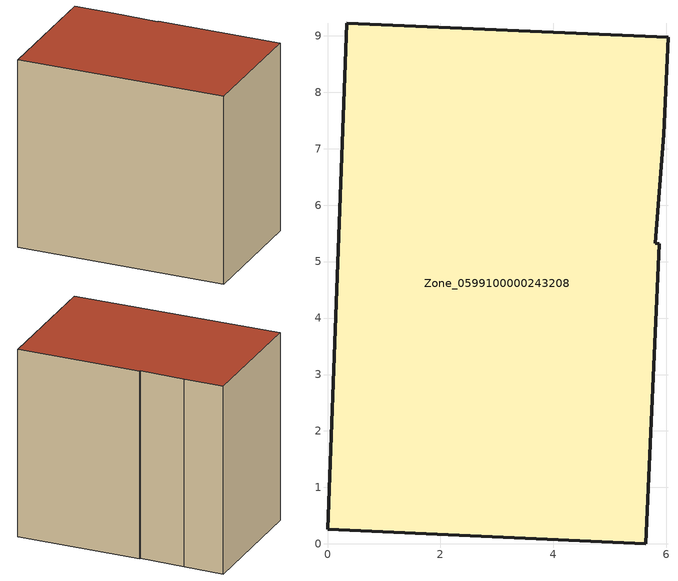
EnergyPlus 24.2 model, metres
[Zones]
Zone_0599100000243208
 floor ground (C_G): 0.34,9.22 6.03,8.97 5.96,7.25 5.8,5.32 5.87,5.32 5.64,0 0,0.26 z0.92
 wall outside (C_F): 6.03,8.97 0.34,9.22 0,0.26 5.64,0 5.87,5.32 5.8,5.32 5.96,7.25 6.03,8.97 z0.92:9.16
 roof outside (C_R): 5.64,0 5.87,5.32 5.8,5.32 5.96,7.25 6.03,8.97 0.34,9.22 0,0.26 z9.16
[BUILDING]
Pand.0599100000243208: North Axis=0; Terrain=City; Loads Convergence Tolerance Value=0.04; Temperature Convergence Tolerance Value=0.4; Solar Distribution=FullExterior; Maximum Number of Warmup Days=25; Minimum Number of Warmup Days=1
[Site:Location]
Rotterdam.The.Hague.AP_ZH_NLD Design_Conditions: Latitude=51.96; Longitude=4.45; Time Zone=1; Elevation=-4.5
[SITE:GROUNDTEMPERATURE:BUILDINGSURFACE]
18, 18, 18, 18, 18, 18, 18, 18, 18, 18, 18, 18
[MATERIAL] Thermal Absorptance=0.9; Solar Absorptance=0.7; Visible Absorptance=0.7
Name | Roughness | Thickness | Conductivity | Density | Specific Heat
G.TC.1975-1991 | MediumSmooth | 0.15 | 0.288461 | 540 | 1210
F.TC.1975-1991 | Rough | 0.3 | 0.230769 | 1920 | 840
R.TC.1975-1991 | MediumRough | 0.2 | 0.153846 | 1500 | 1000
[CONSTRUCTION]
C_G: G.TC.1975-1991
C_F: F.TC.1975-1991
C_R: R.TC.1975-1991
[ZONE]
Zone_0599100000243208: Type=1; Multiplier=1; Ceiling Height=Autocalculate; Volume=Autocalculate; Floor Area=autocalculate; Part of Total Floor Area=Yes
[ZONEINFILTRATION:DESIGNFLOWRATE]
Infil_Zone_0599100000243208: Zone or ZoneList or Space or SpaceList=Zone_0599100000243208; Schedule=AlwaysOn; Design Flow Rate Calculation Method=Flow/Area; Flow Rate per Floor Area=0.003; Constant Term Coefficient=1; Temperature Term Coefficient=0; Velocity Term Coefficient=0; Velocity Squared Term Coefficient=0
[HVACTEMPLATE:ZONE:IDEALLOADSAIRSYSTEM]
Zone_0599100000243208: Maximum Heating Supply Air Temperature=50; Minimum Cooling Supply Air Temperature=13; Maximum Heating Supply Air Humidity Ratio=0.0156; Minimum Cooling Supply Air Humidity Ratio=0.0077; Heating Limit=NoLimit; Cooling Limit=NoLimit; Dehumidification Control Type=ConstantSensibleHeatRatio; Cooling Sensible Heat Ratio=0.7; Dehumidification Setpoint=60; Humidification Control Type=None; Humidification Setpoint=30; Outdoor Air Method=None; Outdoor Air Flow Rate per Person=0.00944; Outdoor Air Flow Rate per Zone Floor Area=0; Outdoor Air Flow Rate per Zone=0; Demand Controlled Ventilation Type=None; Outdoor Air Economizer Type=NoEconomizer; Heat Recovery Type=None; Sensible Heat Recovery Effectiveness=0.7; Latent Heat Recovery Effectiveness=0.65
[ZONECONTROL:THERMOSTAT]
ThermostatControl_Zone_0599100000243208: Zone or ZoneList=Zone_0599100000243208; Control Type Schedule=DualSetpointControlType; Control 1=Thermostat_Zone_0599100000243208; Temperature Difference Between Cutout And Setpoint=0
[THERMOSTATSETPOINT:DUALSETPOINT]
Thermostat_Zone_0599100000243208: Heating Setpoint Temperature Schedule=HeatingSetpoint_Zone_0599100000243208; Cooling Setpoint Temperature Schedule=CoolingSetpoint_Zone_0599100000243208
[SCHEDULE:COMPACT]
HeatingSetpoint_Zone_0599100000243208: Through: 12/31, For: AllDays, Until: 24:00, 21
CoolingSetpoint_Zone_0599100000243208: Through: 12/31, For: AllDays, Until: 24:00, 24
DualSetpointControlType: Through: 12/31, For: AllDays, Until: 24:00, 4
AlwaysOn: Through: 12/31, For: AllDays, Until: 24:00, 1
